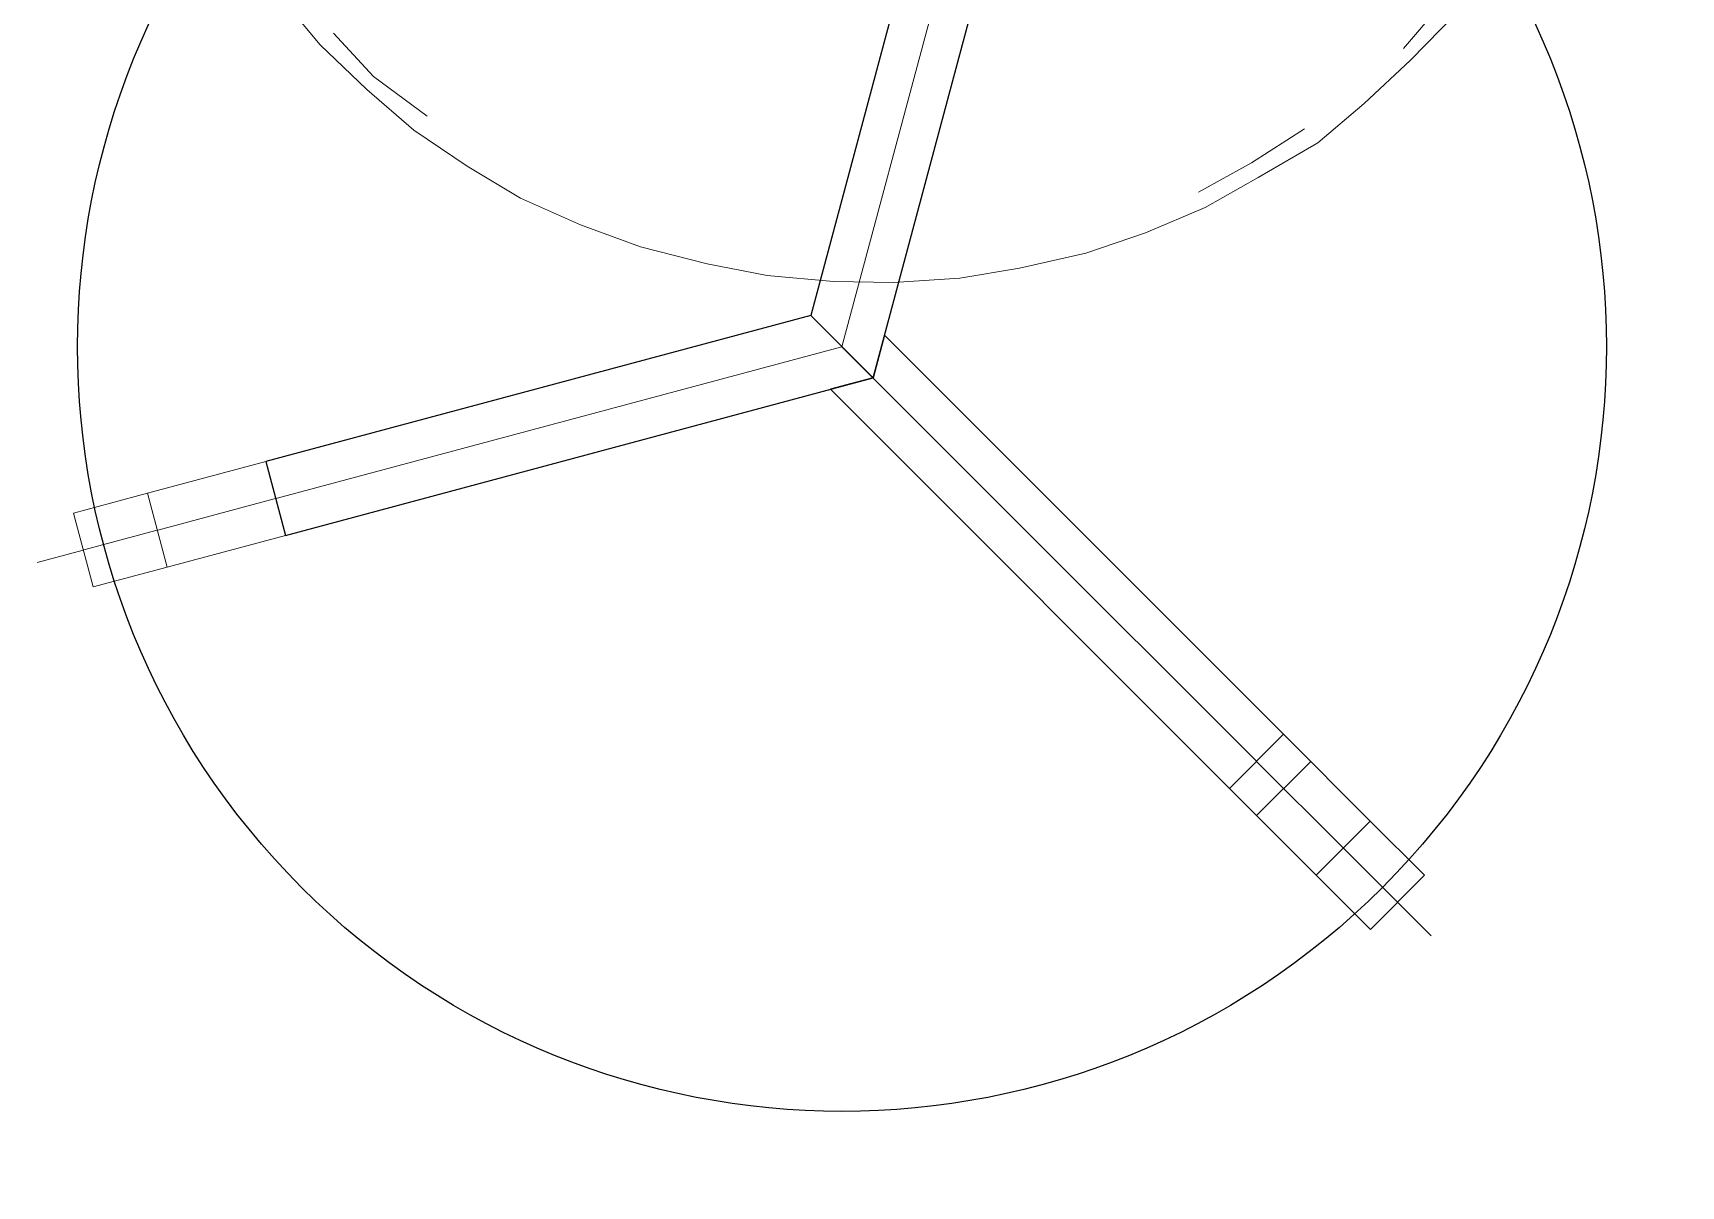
# Model space of a CAD drawing. Header units: millimetres. Extents: x 233224 to 234067, y -13631 to -11613.
# Drawn here: x 233902.1 to 233966.7, y -13500.4 to -13455.2 of the extents above; entities that cross this region are included whole.
import ezdxf

# ---------------------------------------------------------------- set-up
doc = ezdxf.new("R2010")
doc.units = ezdxf.units.MM
doc.header["$MEASUREMENT"] = 0
doc.set_wipeout_variables(frame=1)
doc.linetypes.add('Wipeout_Contour', pattern=[1000, 0, -1000])
for name, color, linetype in [('Doseme - BA', 7, 'Continuous'), ('Int - Furniture', 7, 'Continuous'), ('Str - Column', 7, 'Continuous')]:
    doc.layers.add(name, color=color, linetype=linetype)
doc.layers.add('Doseme - BA_Pen_No__1', color=7, linetype='Continuous', lineweight=13)
doc.layers.add('Doseme - BA_Pen_No__41', color=7, linetype='Continuous', lineweight=25)
doc.layers.add('Int - Furniture _Pen_No__4', color=7, linetype='Continuous', lineweight=20, true_color=0x029e21)
doc.layers.add('Str - Column_Pen_No__88', color=7, linetype='Continuous', lineweight=20, true_color=0xfd4435)

# ---------------------------------------------------------------- blocks, each defined once
blk = doc.blocks.new('Column_11', base_point=(232963.24, -12345.54))
at = {"color": 254, "linetype": 'Wipeout_Contour', "lineweight": 0, "ltscale": 1399789.793080623}
blk.add_wipeout([(232941.99, -12345.5), (232963.28, -12366.79), (232976.01, -12379.52), (232997.23, -12358.31), (232984.49, -12345.58), (232963.2, -12324.29)], dxfattribs=at).dxf.layer = 'Str - Column'
at = {"layer": 'Str - Column_Pen_No__88', "linetype": 'Continuous'}
for p, q in [((232963.2, -12324.29), (232941.99, -12345.5)), ((232997.23, -12358.31), (232963.2, -12324.29)), ((232976.01, -12379.52), (232941.99, -12345.5)), ((232997.31, -12400.82), (232976.01, -12379.52))]:
    blk.add_line(p, q, dxfattribs=at)
at = {"color": 254, "linetype": 'Wipeout_Contour', "lineweight": 0, "ltscale": 933303.636395}
blk.add_wipeout([(232997.23, -12358.31), (232976.01, -12379.52), (232997.31, -12400.82), (233018.52, -12379.6)], dxfattribs=at).dxf.layer = 'Str - Column'
at = {"layer": 'Str - Column_Pen_No__88', "linetype": 'Continuous'}
for p, q in [((232997.23, -12358.31), (232976.01, -12379.52)), ((233018.52, -12379.6), (232997.23, -12358.31)), ((232976.01, -12379.52), (232997.31, -12400.82)), ((232997.31, -12400.82), (233018.52, -12379.6))]:
    blk.add_line(p, q, dxfattribs=at)
blk = doc.blocks.new('Column_13', base_point=(232553.13, -12235.65))
at = {"color": 254, "linetype": 'Wipeout_Contour', "lineweight": 0, "ltscale": 1397186.123298663}
blk.add_wipeout([(232534.71, -12225.06), (232517.32, -12229.72), (232525.08, -12258.7), (232542.47, -12254.04), (232571.56, -12246.24), (232563.8, -12217.27)], dxfattribs=at).dxf.layer = 'Str - Column'
at = {"layer": 'Str - Column_Pen_No__88', "linetype": 'Continuous'}
for p, q in [((232517.32, -12229.72), (232563.8, -12217.27)), ((232571.56, -12246.24), (232563.8, -12217.27)), ((232488.23, -12237.51), (232517.32, -12229.72)), ((232525.08, -12258.7), (232571.56, -12246.24)), ((232495.99, -12266.49), (232525.08, -12258.7))]:
    blk.add_line(p, q, dxfattribs=at)
at = {"color": 254, "linetype": 'Wipeout_Contour', "lineweight": 0, "ltscale": 931316.15017}
blk.add_wipeout([(232525.08, -12258.7), (232517.32, -12229.72), (232488.23, -12237.51), (232495.99, -12266.49)], dxfattribs=at).dxf.layer = 'Str - Column'
at = {"layer": 'Str - Column_Pen_No__88', "linetype": 'Continuous'}
for p, q in [((232517.32, -12229.72), (232488.23, -12237.51)), ((232525.08, -12258.7), (232517.32, -12229.72)), ((232488.23, -12237.51), (232495.99, -12266.49)), ((232495.99, -12266.49), (232525.08, -12258.7))]:
    blk.add_line(p, q, dxfattribs=at)
blk = doc.blocks.new('RH_indastrial_lamp')
at = {"layer": 'Int - Furniture _Pen_No__4', "linetype": 'Continuous'}
for p, q in [((18101.72, 656.58), (18125.2, 660.24)), ((18125.2, 660.24), (18151.28, 661.79)), ((18151.28, 661.79), (18174.76, 661.31)), ((18174.76, 661.31), (18200.85, 658.69)), ((18075.63, 650.78), (18101.72, 656.58)), ((18200.85, 658.69), (18224.33, 653.96)), ((18224.33, 653.96), (18250.42, 647.2)), ((18052.17, 643.05), (18075.63, 650.78)), ((18250.42, 647.2), (18273.9, 638.4)), ((18028.68, 633.26), (18052.17, 643.05)), ((18273.9, 638.4), (18297.38, 627.72)), ((18007.81, 621.6), (18028.68, 633.26)), ((18297.38, 627.72), (18318.24, 615.08)), ((17984.33, 608.15), (18007.81, 621.6)), ((18010.43, 615.82), (18031.29, 627.22)), ((17989.55, 602.61), (18010.43, 615.82)), ((18318.24, 615.08), (18339.12, 600.74)), ((17966.07, 592.91), (17984.33, 608.15)), ((18333.89, 595.35), (18354.77, 579.7)), ((18339.12, 600.74), (18357.38, 584.67)), ((17947.81, 576.03), (17966.07, 592.91)), ((18357.38, 584.67), (18375.63, 567.06)), ((17929.55, 557.69), (17947.81, 576.03)), ((18354.77, 579.7), (18370.42, 562.5)), ((17934.76, 553.37), (17950.42, 571.39)), ((18375.63, 567.06), (18391.29, 547.99))]:
    blk.add_line(p, q, dxfattribs=at)
blk = doc.blocks.new('Slab_109', base_point=(232952.63, -12356.15))
at = {"layer": 'Doseme - BA_Pen_No__41', "linetype": 'Continuous', "flags": 128}
blk.add_lwpolyline([(232952.63, -12356.15), (232973.85, -12334.93), (232806.64, -12167.72), (232802.16, -12184.45), (232785.43, -12188.94)], close=True, dxfattribs=at)
blk = doc.blocks.new('Slab_110', base_point=(232777.66, -12159.96))
at = {"layer": 'Doseme - BA_Pen_No__41', "linetype": 'Continuous', "flags": 128}
blk.add_lwpolyline([(232777.66, -12159.96), (232563.8, -12217.27), (232571.56, -12246.24), (232802.16, -12184.45)], close=True, dxfattribs=at)
blk = doc.blocks.new('Slab_111', base_point=(233002.04, -11960.08))
at = {"layer": 'Doseme - BA_Pen_No__41', "linetype": 'Continuous', "flags": 128}
blk.add_lwpolyline([(233002.04, -11960.08, -1), (232577.78, -12384.34, -1)], format="xyb", close=True, dxfattribs=at)
blk = doc.blocks.new('Slab_112', base_point=(232867.84, -11939.31))
at = {"layer": 'Doseme - BA_Pen_No__41', "linetype": 'Continuous', "flags": 128}
blk.add_lwpolyline([(232867.84, -11939.31), (232838.86, -11931.55), (232777.66, -12159.96), (232802.16, -12184.45)], close=True, dxfattribs=at)

msp = doc.modelspace()

# ---------------------------------------------------------------- linework, layer by layer
at = {"layer": 'Doseme - BA_Pen_No__1', "linetype": 'Continuous'}
msp.add_line((233933.82, -13467.465), (233942.282, -13435.885), dxfattribs=at)

# ---------------------------------------------------------------- block references
at = {"layer": 'Doseme - BA', "linetype": 'Continuous', "xscale": 0.1, "yscale": 0.1, "zscale": 0.1}
msp.add_blockref('Slab_112', (233941.614, -13444.175), dxfattribs=at)
at = {"layer": 'Int - Furniture', "color": 104, "linetype": 'Continuous', "lineweight": 20, "true_color": 0x029e21, "xscale": 0.09999999999999999, "yscale": 0.09999999999999999, "zscale": 100, "rotation": 180.3864042976297}
msp.add_blockref('RH_indastrial_lamp', (235750.479, -13386.525), dxfattribs=at)
at = {"layer": 'Str - Column', "color": 14, "lineweight": 35, "true_color": 0xa80f02, "xscale": 0.1, "yscale": 0.1, "zscale": 0.1}
for name, p in [('Column_13', (233910.143, -13473.809)), ('Column_11', (233951.153, -13484.798))]:
    msp.add_blockref(name, p, dxfattribs=at)

# ---------------------------------------------------------------- next in the draw order: linework, layer by layer
at = {"layer": 'Doseme - BA_Pen_No__1', "linetype": 'Continuous'}
for q in [(233902.24, -13475.926), (233956.938, -13490.583), (233956.938, -13490.583)]:
    msp.add_line((233933.82, -13467.465), q, dxfattribs=at)

# ---------------------------------------------------------------- next in the draw order: block references
at = {"layer": 'Doseme - BA', "linetype": 'Continuous', "xscale": 0.1, "yscale": 0.1, "zscale": 0.1}
for name, p in [('Slab_111', (233955.033, -13446.251)), ('Slab_110', (233932.596, -13466.24)), ('Slab_109', (233950.093, -13485.858))]:
    msp.add_blockref(name, p, dxfattribs=at)

doc.saveas('drawing.dxf')
